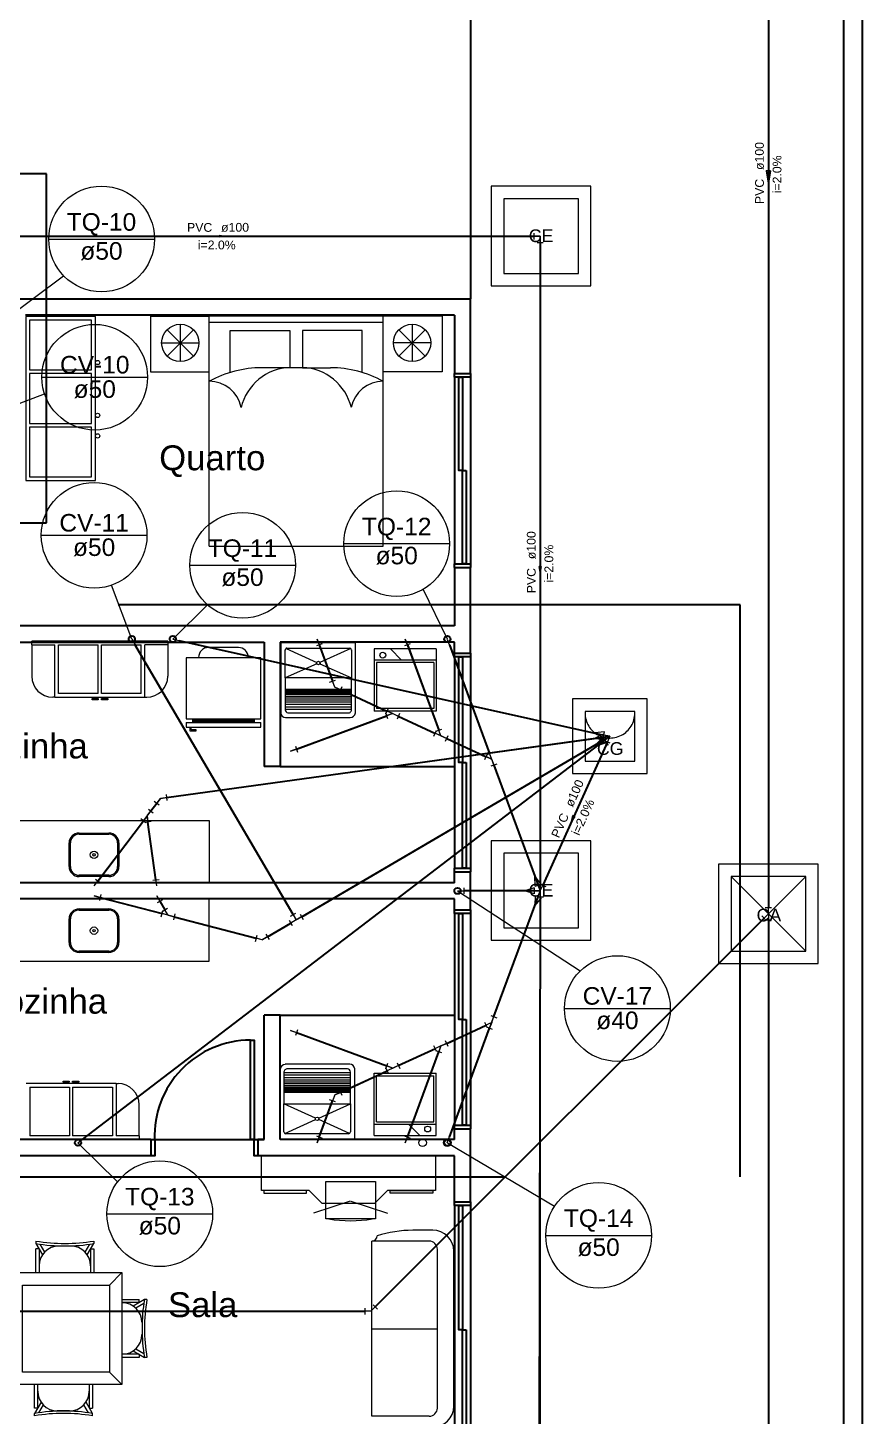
# Model space of a CAD drawing. Header units: inches. Extents: x -27 to 114, y -35 to 60.
# Drawn here: x 28.05 to 34.76, y -11.64 to -0.48 of the extents above; entities that cross this region are included whole.
import ezdxf

# ---------------------------------------------------------------- set-up
doc = ezdxf.new("R2010")
doc.units = ezdxf.units.IN
doc.header["$LTSCALE"] = 10
doc.header["$MEASUREMENT"] = 0
doc.linetypes.add('Dashed', pattern=[0.75, 0.5, -0.25])
for name, color, linetype, lineweight in [('AP-Conexões', 8, 'Continuous', 20), ('AP-Sentido tubo', 8, 'Continuous', 20), ('AP-Textos tubo', 7, 'Continuous', 20), ('AP-Tubos', 6, 'Continuous', 30), ('CV-Colunas', 6, 'Continuous', 30), ('CV-Conexões detalhe', 8, 'Continuous', 20), ('CV-Indicação coluna', 5, 'Continuous', 20), ('CV-Textos coluna', 7, 'Continuous', 20), ('CV-Tubos detalhe', 6, 'Continuous', 30), ('DI-Detalhes', 6, 'Dashed', 30), ('Simbolos', 160, 'Continuous', 20), ('Simbolos_int', 5, 'Continuous', 5), ('TQ-Colunas', 6, 'Continuous', 30), ('TQ-Conexões', 8, 'Continuous', 20), ('TQ-Conexões detalhe', 8, 'Continuous', 20), ('TQ-Indicação coluna', 5, 'Continuous', 20), ('TQ-Sentido tubo', 8, 'Continuous', 20), ('TQ-Textos coluna', 7, 'Continuous', 20), ('TQ-Textos tubo', 7, 'Continuous', 20), ('TQ-Tubos', 6, 'Continuous', 30), ('TQ-Tubos detalhe', 6, 'Continuous', 30), ('xeixo', 3, 'Continuous', 20), ('xjanela-porta', 253, 'Continuous', 30), ('xmoveis', 253, 'Continuous', 20), ('xmuro', 4, 'Continuous', 30), ('xparede', 7, 'Continuous', 30), ('xpiso', 4, 'Continuous', 30), ('xtexto', 7, 'Continuous', 20)]:
    doc.layers.add(name, color=color, linetype=linetype, lineweight=lineweight)
doc.styles.add('Arial', font='arial.ttf')
doc.dimstyles.get("Standard").update_dxf_attribs({"dimtxt": 0.18, "dimasz": 0.18, "dimexe": 0.18, "dimexo": 0.0625, "dimgap": 0.09, "dimtad": 0, "dimtih": 1, "dimtoh": 1, "dimdec": 4, "dimzin": 0, "dimdsep": 46, "dimtxsty": 'Standard', "dimcen": 0.09, "dimadec": 0, "dimazin": 0, "dimtfac": 1, "dimtdec": 4, "dimtofl": 0, "dimtmove": 0, "dimatfit": 3, "dimfxl": 0, "dimtolj": 1, "dimtzin": 0, "dimarcsym": 0})

# ---------------------------------------------------------------- blocks, each defined once
blk = doc.blocks.new('_Closed')
at = {"color": 0, "linetype": 'ByBlock', "lineweight": -2}
for p, q in [((-1, 0.166667), (0, 0)), ((-1, 0.166667), (-1, -0.166667)), ((0, 0), (-1, -0.166667)), ((0, 0), (-1, 0))]:
    blk.add_line(p, q, dxfattribs=at)

msp = doc.modelspace()

# ---------------------------------------------------------------- linework, layer by layer
at = {"layer": 'AP-Conexões', "linetype": 'Continuous'}
for p, q in [((33.978, -7.553), (34.028, -7.553)), ((34.003, -7.603), (34.003, -7.553)), ((33.95, -7.621), (33.985, -7.656)), ((34.003, -7.603), (33.968, -7.639)), ((33.978, -7.653), (34.028, -7.653)), ((34.003, -7.603), (34.003, -7.653)), ((30.757, -10.774), (30.757, -10.824)), ((30.807, -10.799), (30.757, -10.799)), ((30.807, -10.799), (30.842, -10.764)), ((30.825, -10.746), (30.86, -10.782))]:
    msp.add_line(p, q, dxfattribs=at)
at = {"layer": 'AP-Tubos'}
for p, q in [((34.003, 4.237), (34.003, -7.553)), ((33.968, -7.639), (30.842, -10.764)), ((34.003, -7.653), (34.003, -18.316)), ((27.043, -10.799), (30.757, -10.799))]:
    msp.add_line(p, q, dxfattribs=at)
at = {"layer": 'CV-Colunas', "linetype": 'Continuous'}
msp.add_circle((28.884, -5.394), 0.025, dxfattribs=at)
at = {"layer": 'CV-Conexões detalhe', "linetype": 'Continuous'}
for p, q in [((31.503, -7.419), (31.553, -7.419)), ((31.553, -7.394), (31.553, -7.444)), ((30.176, -7.699), (30.151, -7.656)), ((30.16, -7.622), (30.203, -7.597)), ((30.206, -7.653), (30.163, -7.678)), ((30.206, -7.653), (30.181, -7.61)), ((30.206, -7.653), (30.25, -7.627)), ((30.237, -7.606), (30.262, -7.649))]:
    msp.add_line(p, q, dxfattribs=at)
at = {"layer": 'CV-Indicação coluna'}
for p, q in [((28.161, -3.289), (29.011, -3.289)), ((27.923, -3.522), (28.182, -3.422)), ((28.156, -4.56), (29.006, -4.56)), ((28.884, -5.394), (28.72, -4.962)), ((32.364, -8.365), (33.214, -8.365))]:
    msp.add_line(p, q, dxfattribs=at)
for centre in [(28.586, -3.289), (28.581, -4.56), (32.789, -8.365)]:
    msp.add_circle(centre, 0.425, dxfattribs=at)
at = {"layer": 'CV-Tubos detalhe'}
for p, q in [((30.181, -7.61), (28.909, -5.438)), ((32.119, -7.419), (31.553, -7.419))]:
    msp.add_line(p, q, dxfattribs=at)
at = {"layer": 'DI-Detalhes'}
for points in [[(25.748, -4.459), (28.198, -4.459), (28.198, -1.654), (25.748, -1.654), (25.748, -4.459)], [(33.775, -9.719), (33.775, -5.119), (26.873, -5.119), (26.873, -9.719), (33.775, -9.719)]]:
    msp.add_lwpolyline(points, close=True, dxfattribs=at)
at = {"layer": 'Simbolos', "linetype": 'Continuous'}
for points in [[(31.775, -2.554), (32.575, -2.554), (32.575, -1.754), (31.775, -1.754), (31.775, -2.554)], [(32.429, -6.476), (33.029, -6.476), (33.029, -5.876), (32.429, -5.876), (32.429, -6.476)], [(31.775, -7.816), (32.575, -7.816), (32.575, -7.016), (31.775, -7.016), (31.775, -7.816)], [(33.603, -8.003), (34.403, -8.003), (34.403, -7.203), (33.603, -7.203), (33.603, -8.003)]]:
    msp.add_lwpolyline(points, close=True, dxfattribs=at)
at = {"layer": 'Simbolos_int', "linetype": 'Dashed'}
for p, q in [((33.703, -7.303), (34.303, -7.903)), ((34.303, -7.303), (33.703, -7.903))]:
    msp.add_line(p, q, dxfattribs=at)
for points in [[(31.875, -2.454), (32.475, -2.454), (32.475, -1.854), (31.875, -1.854), (31.875, -2.454)], [(32.529, -6.376), (32.929, -6.376), (32.929, -5.976), (32.529, -5.976), (32.529, -6.376)], [(31.875, -7.716), (32.475, -7.716), (32.475, -7.116), (31.875, -7.116), (31.875, -7.716)], [(33.703, -7.903), (34.303, -7.903), (34.303, -7.303), (33.703, -7.303), (33.703, -7.903)]]:
    msp.add_lwpolyline(points, close=True, dxfattribs=at)
msp.add_arc((32.729, -5.99), 0.2, 176.017, 3.9827, dxfattribs=at)
at = {"layer": 'TQ-Colunas', "linetype": 'Continuous'}
for centre in [(29.214, -5.394), (31.422, -5.394), (31.503, -7.419), (28.451, -9.444), (31.422, -9.444)]:
    msp.add_circle(centre, 0.025, dxfattribs=at)
at = {"layer": 'TQ-Conexões', "linetype": 'Continuous'}
for p, q in [((32.118, -2.131), (32.118, -2.181)), ((32.168, -2.156), (32.118, -2.156)), ((32.143, -2.206), (32.193, -2.206)), ((32.168, -2.156), (32.168, -2.206)), ((32.676, -6.159), (32.605, -6.194)), ((32.683, -6.208), (32.605, -6.194)), ((32.685, -6.141), (32.607, -6.149)), ((32.674, -6.19), (32.607, -6.149)), ((32.673, -6.18), (32.621, -6.24)), ((32.698, -6.223), (32.621, -6.24)), ((32.674, -6.187), (32.629, -6.252)), ((32.704, -6.227), (32.629, -6.252)), ((32.698, -6.223), (32.673, -6.18)), ((32.674, -6.19), (32.685, -6.141)), ((32.704, -6.227), (32.674, -6.187)), ((32.683, -6.208), (32.676, -6.159)), ((32.729, -6.176), (32.679, -6.183)), ((32.729, -6.176), (32.68, -6.166)), ((32.729, -6.176), (32.685, -6.202)), ((32.731, -6.232), (32.685, -6.212)), ((32.729, -6.176), (32.689, -6.207)), ((32.729, -6.176), (32.708, -6.222)), ((32.128, -7.381), (32.125, -7.302)), ((32.175, -7.364), (32.125, -7.302)), ((32.128, -7.381), (32.175, -7.364)), ((32.166, -7.364), (32.212, -7.384)), ((32.119, -7.394), (32.044, -7.419)), ((32.119, -7.444), (32.044, -7.419)), ((32.119, -7.394), (32.119, -7.444)), ((32.169, -7.419), (32.119, -7.419)), ((32.128, -7.458), (32.125, -7.537)), ((32.175, -7.475), (32.125, -7.537)), ((32.175, -7.475), (32.128, -7.458)), ((32.144, -7.369), (32.194, -7.369)), ((32.194, -7.469), (32.144, -7.469)), ((32.169, -7.419), (32.151, -7.373)), ((32.169, -7.419), (32.151, -7.466)), ((32.169, -7.419), (32.169, -7.369)), ((32.169, -7.419), (32.189, -7.374)), ((32.169, -7.419), (32.169, -7.469))]:
    msp.add_line(p, q, dxfattribs=at)
at = {"layer": 'TQ-Conexões detalhe', "linetype": 'Continuous'}
for p, q in [((30.415, -5.433), (30.368, -5.45)), ((30.374, -5.394), (30.391, -5.441)), ((31.123, -5.433), (31.076, -5.45)), ((31.083, -5.394), (31.1, -5.441)), ((30.475, -5.742), (30.522, -5.724)), ((30.516, -5.78), (30.499, -5.733)), ((30.516, -5.78), (30.562, -5.801)), ((30.572, -5.778), (30.551, -5.824)), ((30.926, -5.996), (30.947, -5.951)), ((30.943, -6.035), (30.926, -5.988)), ((30.982, -5.994), (30.935, -6.012)), ((30.982, -5.994), (30.936, -5.974)), ((30.982, -5.994), (31.027, -6.015)), ((31.037, -5.993), (31.017, -6.038)), ((31.314, -6.175), (31.335, -6.13)), ((31.329, -6.135), (31.376, -6.118)), ((31.37, -6.173), (31.353, -6.127)), ((31.37, -6.173), (31.325, -6.153)), ((31.37, -6.173), (31.416, -6.194)), ((31.426, -6.172), (31.405, -6.217)), ((30.161, -6.297), (30.208, -6.28)), ((30.199, -6.256), (30.217, -6.303)), ((31.723, -6.363), (31.743, -6.318)), ((31.778, -6.362), (31.733, -6.341)), ((31.738, -6.323), (31.785, -6.306)), ((31.778, -6.362), (31.761, -6.315)), ((31.778, -6.362), (31.796, -6.408)), ((31.819, -6.4), (31.772, -6.417)), ((29.114, -6.675), (29.084, -6.715)), ((29.114, -6.675), (29.164, -6.668)), ((29.16, -6.643), (29.167, -6.693)), ((29.007, -6.816), (29.037, -6.776)), ((29.017, -6.761), (29.057, -6.791)), ((29.104, -6.73), (29.064, -6.7)), ((28.997, -6.871), (28.957, -6.841)), ((29.007, -6.816), (28.977, -6.856)), ((29.039, -6.862), (28.989, -6.869)), ((29.007, -6.816), (29.014, -6.866)), ((28.581, -7.379), (28.611, -7.34)), ((28.591, -7.324), (28.631, -7.355)), ((29.053, -7.333), (29.103, -7.327)), ((29.085, -7.379), (29.078, -7.33)), ((28.581, -7.459), (28.629, -7.472)), ((28.635, -7.448), (28.623, -7.496)), ((29.085, -7.459), (29.11, -7.503)), ((29.131, -7.49), (29.088, -7.515)), ((29.121, -7.627), (29.134, -7.578)), ((29.129, -7.585), (29.172, -7.559)), ((29.176, -7.615), (29.15, -7.572)), ((29.176, -7.615), (29.127, -7.602)), ((29.176, -7.615), (29.224, -7.628)), ((29.23, -7.604), (29.218, -7.652)), ((29.878, -7.825), (29.891, -7.776)), ((29.933, -7.813), (29.884, -7.8)), ((29.933, -7.813), (29.976, -7.788)), ((29.963, -7.766), (29.988, -7.809)), ((31.743, -8.521), (31.723, -8.476)), ((31.778, -8.477), (31.733, -8.498)), ((31.778, -8.477), (31.761, -8.524)), ((31.772, -8.422), (31.819, -8.439)), ((31.778, -8.477), (31.796, -8.43)), ((30.161, -8.542), (30.208, -8.559)), ((30.217, -8.536), (30.199, -8.583)), ((31.785, -8.533), (31.738, -8.516)), ((31.335, -8.709), (31.314, -8.664)), ((31.37, -8.666), (31.325, -8.687)), ((31.376, -8.721), (31.33, -8.704)), ((31.37, -8.666), (31.353, -8.712)), ((31.37, -8.666), (31.416, -8.645)), ((31.405, -8.622), (31.426, -8.667)), ((30.926, -8.851), (30.944, -8.804)), ((31.017, -8.801), (31.038, -8.846)), ((30.947, -8.888), (30.926, -8.843)), ((30.982, -8.845), (30.935, -8.827)), ((30.982, -8.845), (30.937, -8.866)), ((30.982, -8.845), (31.027, -8.824)), ((30.516, -9.059), (30.562, -9.039)), ((30.551, -9.016), (30.572, -9.061)), ((30.522, -9.115), (30.475, -9.098)), ((30.516, -9.059), (30.499, -9.106)), ((30.368, -9.389), (30.415, -9.406)), ((30.374, -9.444), (30.391, -9.398)), ((31.076, -9.389), (31.123, -9.406)), ((31.083, -9.444), (31.1, -9.398))]:
    msp.add_line(p, q, dxfattribs=at)
at = {"layer": 'TQ-Indicação coluna'}
for p, q in [((28.216, -2.178), (29.066, -2.178)), ((27.848, -2.839), (28.335, -2.474)), ((30.589, -4.627), (31.439, -4.627)), ((29.35, -4.801), (30.2, -4.801)), ((31.422, -5.394), (31.227, -4.994)), ((29.214, -5.394), (29.493, -5.119)), ((31.503, -7.419), (32.49, -8.063)), ((28.451, -9.444), (28.77, -9.759)), ((31.422, -9.444), (32.283, -9.955)), ((28.684, -10.015), (29.534, -10.015)), ((32.213, -10.189), (33.063, -10.189))]:
    msp.add_line(p, q, dxfattribs=at)
for centre in [(28.641, -2.178), (31.014, -4.627), (29.775, -4.801), (29.109, -10.015), (32.638, -10.189)]:
    msp.add_circle(centre, 0.425, dxfattribs=at)
at = {"layer": 'TQ-Sentido tubo'}
for points in [[(29.589, -2.156), (29.496, -2.156)], [(32.168, -4.81), (32.168, -4.717)], [(32.439, -6.818), (32.477, -6.734)]]:
    msp.add_lwpolyline(points, dxfattribs=at)
at = {"layer": 'TQ-Tubos'}
for p, q in [((27.015, -2.156), (32.118, -2.156)), ((32.168, -2.206), (32.168, -7.369)), ((32.708, -6.222), (32.189, -7.374)), ((32.168, -7.469), (32.153, -16.347))]:
    msp.add_line(p, q, dxfattribs=at)
at = {"layer": 'TQ-Tubos detalhe'}
for p, q in [((29.263, -5.405), (32.68, -6.166)), ((30.391, -5.441), (30.499, -5.733)), ((31.1, -5.441), (31.353, -6.127)), ((31.439, -5.441), (31.761, -6.315)), ((30.562, -5.801), (30.936, -5.974)), ((30.208, -6.28), (30.935, -6.012)), ((31.027, -6.015), (31.325, -6.153)), ((28.49, -9.414), (32.689, -6.207)), ((29.164, -6.668), (32.679, -6.183)), ((30.25, -7.627), (32.685, -6.202)), ((31.416, -6.194), (31.733, -6.341)), ((31.796, -6.408), (32.151, -7.373)), ((29.037, -6.776), (29.084, -6.715)), ((28.611, -7.34), (28.977, -6.856)), ((29.078, -7.33), (29.014, -6.866)), ((28.629, -7.472), (29.127, -7.602)), ((31.796, -8.43), (32.151, -7.466)), ((29.11, -7.503), (29.15, -7.572)), ((29.224, -7.628), (29.884, -7.8)), ((29.976, -7.788), (30.163, -7.678)), ((30.208, -8.559), (30.935, -8.827)), ((31.416, -8.645), (31.733, -8.498)), ((31.439, -9.398), (31.761, -8.524)), ((31.027, -8.824), (31.325, -8.687)), ((31.1, -9.398), (31.353, -8.712)), ((30.562, -9.039), (30.937, -8.866)), ((30.391, -9.398), (30.499, -9.106))]:
    msp.add_line(p, q, dxfattribs=at)
at = {"layer": 'xeixo'}
for p, q in [((26.965, -2.156), (32.168, -2.156)), ((32.168, -7.419), (32.168, -2.156)), ((28.884, -5.394), (30.206, -7.653)), ((29.214, -5.394), (32.729, -6.176)), ((30.516, -5.78), (30.374, -5.394)), ((31.37, -6.173), (31.082, -5.394)), ((31.421, -5.394), (32.168, -7.419)), ((31.778, -6.361), (30.516, -5.78)), ((30.981, -5.994), (30.161, -6.297)), ((28.451, -9.444), (32.729, -6.176)), ((32.729, -6.176), (29.114, -6.675)), ((32.729, -6.176), (29.932, -7.813)), ((28.58, -7.379), (29.114, -6.675)), ((29.084, -7.379), (29.007, -6.816)), ((32.168, -7.119), (32.168, -7.719)), ((29.932, -7.813), (28.58, -7.459)), ((29.175, -7.615), (29.084, -7.459)), ((31.421, -9.444), (32.168, -7.419)), ((31.503, -7.419), (32.168, -7.419)), ((32.168, -7.419), (32.168, -16.397)), ((31.778, -8.477), (30.516, -9.059)), ((30.981, -8.844), (30.161, -8.542)), ((31.37, -8.666), (31.082, -9.444)), ((30.516, -9.059), (30.374, -9.444))]:
    msp.add_line(p, q, dxfattribs=at)
at = {"layer": 'xeixo', "color": 6}
msp.add_circle((31.222, -9.444), 0.0305, dxfattribs=at)
at = {"layer": 'xeixo'}
msp.add_circle((31.421, -9.444), 0.0305, dxfattribs=at)
at = {"layer": 'xjanela-porta'}
for p, q in [((31.478, -3.289), (31.478, -4.789)), ((31.608, -3.289), (31.608, -4.789)), ((31.478, -5.537), (31.478, -7.237)), ((31.608, -5.537), (31.608, -7.237)), ((31.478, -7.602), (31.478, -9.302)), ((31.608, -7.602), (31.608, -9.302)), ((29.038, -9.419), (29.068, -9.419)), ((31.478, -9.949), (31.478, -11.949)), ((31.608, -9.949), (31.608, -11.949))]:
    msp.add_line(p, q, dxfattribs=at)
for points in [[(31.608, -3.259), (31.608, -3.289), (31.478, -3.289), (31.478, -3.259)], [(31.478, -4.819), (31.478, -4.789), (31.608, -4.789), (31.608, -4.819)], [(31.608, -5.507), (31.608, -5.537), (31.478, -5.537), (31.478, -5.507)], [(31.478, -7.267), (31.478, -7.237), (31.608, -7.237), (31.608, -7.267)], [(31.608, -7.572), (31.608, -7.602), (31.478, -7.602), (31.478, -7.572)], [(31.478, -9.332), (31.478, -9.302), (31.608, -9.302), (31.608, -9.332)], [(29.038, -9.419), (29.068, -9.419), (29.068, -9.549), (29.038, -9.549)], [(29.898, -9.549), (29.868, -9.549), (29.868, -9.419), (29.898, -9.419)], [(31.608, -9.919), (31.608, -9.949), (31.478, -9.949), (31.478, -9.919)]]:
    msp.add_lwpolyline(points, dxfattribs=at)
for points in [[(31.543, -3.289), (31.543, -4.039), (31.513, -4.039), (31.513, -3.289), (31.543, -3.289), (31.543, -3.289)], [(31.573, -4.039), (31.573, -4.789), (31.543, -4.789), (31.543, -4.039), (31.573, -4.039), (31.573, -4.039)], [(31.543, -5.537), (31.543, -6.387), (31.513, -6.387), (31.513, -5.537), (31.543, -5.537), (31.543, -5.537)], [(31.573, -6.387), (31.573, -7.237), (31.543, -7.237), (31.543, -6.387), (31.573, -6.387), (31.573, -6.387)], [(31.543, -7.602), (31.543, -8.452), (31.513, -8.452), (31.513, -7.602), (31.543, -7.602), (31.543, -7.602)], [(31.573, -8.452), (31.573, -9.302), (31.543, -9.302), (31.543, -8.452), (31.573, -8.452), (31.573, -8.452)], [(29.868, -9.419), (29.838, -9.419), (29.838, -8.619), (29.868, -8.619), (29.868, -9.419), (29.868, -9.419)], [(31.543, -9.949), (31.543, -10.949), (31.513, -10.949), (31.513, -9.949), (31.543, -9.949), (31.543, -9.949)], [(31.573, -10.949), (31.573, -11.949), (31.543, -11.949), (31.543, -10.949), (31.573, -10.949), (31.573, -10.949)]]:
    msp.add_lwpolyline(points, close=True, dxfattribs=at)
msp.add_arc((29.838, -9.39), 0.771, 90, 182.192, dxfattribs=at)
at = {"layer": 'xmoveis'}
for p, q in [((29.033, -2.797), (29.033, -3.247)), ((29.033, -2.797), (29.506, -2.797)), ((29.274, -2.863), (29.274, -3.163)), ((31.379, -2.797), (29.506, -2.797)), ((29.506, -4.647), (29.506, -2.797)), ((29.506, -2.847), (30.906, -2.847)), ((30.906, -4.647), (30.906, -2.797)), ((31.138, -2.863), (31.138, -3.163)), ((31.379, -2.797), (31.224, -2.797)), ((31.379, -2.797), (31.379, -3.247)), ((29.124, -3.013), (29.424, -3.013)), ((29.168, -2.907), (29.38, -3.119)), ((29.38, -2.907), (29.168, -3.119)), ((29.675, -2.913), (30.156, -2.913)), ((29.675, -3.251), (29.675, -2.913)), ((30.156, -2.913), (30.156, -3.213)), ((30.737, -2.913), (30.256, -2.913)), ((30.256, -2.913), (30.256, -3.213)), ((30.737, -3.251), (30.737, -2.913)), ((31.288, -3.013), (30.988, -3.013)), ((31.032, -2.907), (31.244, -3.119)), ((31.244, -2.907), (31.032, -3.119)), ((30.256, -3.213), (29.93, -3.213)), ((30.256, -3.213), (30.482, -3.213)), ((29.033, -3.247), (29.506, -3.247)), ((31.379, -3.247), (30.906, -3.247)), ((29.506, -4.647), (30.906, -4.647)), ((29.174, -5.412), (28.079, -5.412)), ((28.079, -5.442), (28.079, -5.412)), ((28.079, -5.442), (28.264, -5.442)), ((28.079, -5.442), (28.079, -5.692)), ((28.264, -5.862), (28.264, -5.442)), ((28.294, -5.832), (28.294, -5.442)), ((28.294, -5.442), (28.614, -5.442)), ((28.614, -5.832), (28.614, -5.442)), ((28.639, -5.832), (28.639, -5.442)), ((28.639, -5.442), (28.959, -5.442)), ((28.959, -5.832), (28.959, -5.442)), ((29.174, -5.442), (28.989, -5.442)), ((28.989, -5.862), (28.989, -5.442)), ((29.174, -5.412), (29.174, -5.442)), ((29.174, -5.442), (29.174, -5.692)), ((29.741, -5.462), (29.501, -5.462)), ((30.682, -5.426), (30.082, -5.426)), ((30.082, -5.426), (30.082, -5.989)), ((30.682, -5.988), (30.682, -5.426)), ((29.921, -5.545), (29.321, -5.545)), ((29.321, -5.545), (29.321, -6.035)), ((29.821, -5.545), (29.821, -5.542)), ((29.921, -6.035), (29.921, -5.545)), ((30.124, -5.47), (30.371, -5.582)), ((30.644, -5.47), (30.397, -5.582)), ((31.332, -5.473), (30.832, -5.473)), ((30.832, -5.473), (30.832, -5.973)), ((30.964, -5.473), (31.054, -5.563)), ((31.332, -5.473), (31.332, -5.973)), ((30.371, -5.593), (30.117, -5.707)), ((30.397, -5.593), (30.651, -5.707)), ((30.852, -5.583), (30.852, -5.953)), ((31.312, -5.583), (31.312, -5.953)), ((30.117, -5.798), (30.651, -5.798)), ((28.264, -5.862), (28.249, -5.862)), ((28.264, -5.862), (28.989, -5.862)), ((28.614, -5.832), (28.294, -5.832)), ((28.959, -5.832), (28.639, -5.832)), ((28.989, -5.862), (29.004, -5.862)), ((30.117, -5.808), (30.651, -5.808)), ((30.117, -5.818), (30.651, -5.818)), ((30.117, -5.828), (30.651, -5.828)), ((30.117, -5.838), (30.651, -5.838)), ((30.117, -5.853), (30.651, -5.853)), ((30.117, -5.868), (30.651, -5.868)), ((30.117, -5.883), (30.651, -5.883)), ((30.117, -5.898), (30.651, -5.898)), ((30.117, -5.918), (30.651, -5.918)), ((30.117, -5.938), (30.651, -5.938)), ((30.117, -5.958), (30.651, -5.958)), ((30.121, -6.026), (30.641, -6.026)), ((31.332, -5.973), (30.832, -5.973)), ((31.312, -5.953), (30.852, -5.953)), ((29.321, -6.035), (29.921, -6.035)), ((29.321, -6.065), (29.321, -6.103)), ((29.321, -6.065), (29.921, -6.065)), ((29.321, -6.103), (29.921, -6.103)), ((29.351, -6.103), (29.351, -6.133)), ((29.351, -6.133), (29.401, -6.133)), ((29.361, -6.123), (29.361, -6.103)), ((29.401, -6.123), (29.361, -6.123)), ((29.371, -6.035), (29.371, -6.065)), ((29.371, -6.043), (29.871, -6.043)), ((29.371, -6.05), (29.871, -6.05)), ((29.371, -6.057), (29.871, -6.057)), ((29.401, -6.133), (29.401, -6.123)), ((29.871, -6.065), (29.871, -6.035)), ((29.921, -6.103), (29.921, -6.065)), ((27.773, -6.854), (29.506, -6.854)), ((29.506, -6.854), (29.506, -7.354)), ((28.46, -6.954), (28.7, -6.954)), ((28.46, -6.964), (28.7, -6.964)), ((28.38, -7.224), (28.38, -7.034)), ((28.39, -7.224), (28.39, -7.034)), ((28.77, -7.034), (28.77, -7.224)), ((28.78, -7.034), (28.78, -7.224)), ((28.7, -7.294), (28.46, -7.294)), ((28.7, -7.304), (28.46, -7.304)), ((28.46, -7.564), (28.7, -7.564)), ((28.46, -7.574), (28.7, -7.574)), ((29.506, -7.984), (29.506, -7.484)), ((28.38, -7.834), (28.38, -7.644)), ((28.39, -7.834), (28.39, -7.644)), ((28.77, -7.644), (28.77, -7.834)), ((28.78, -7.644), (28.78, -7.834)), ((28.7, -7.904), (28.46, -7.904)), ((28.7, -7.914), (28.46, -7.914)), ((27.773, -7.984), (29.506, -7.984)), ((30.637, -8.813), (30.118, -8.813)), ((30.077, -8.851), (30.077, -9.413)), ((30.642, -8.881), (30.107, -8.881)), ((30.642, -8.901), (30.107, -8.901)), ((30.642, -8.921), (30.107, -8.921)), ((30.677, -9.413), (30.677, -8.85)), ((30.832, -9.385), (30.832, -8.885)), ((30.832, -8.885), (31.332, -8.885)), ((30.852, -9.275), (30.852, -8.905)), ((30.852, -8.905), (31.312, -8.905)), ((31.312, -9.275), (31.312, -8.905)), ((31.332, -9.385), (31.332, -8.885)), ((28.758, -8.968), (28.034, -8.968)), ((28.064, -8.998), (28.064, -9.388)), ((28.064, -8.998), (28.384, -8.998)), ((28.384, -8.998), (28.384, -9.388)), ((28.408, -8.998), (28.408, -9.388)), ((28.408, -8.998), (28.728, -8.998)), ((28.728, -8.998), (28.728, -9.388)), ((28.758, -8.968), (28.758, -9.388)), ((28.758, -8.968), (28.773, -8.968)), ((30.642, -8.941), (30.107, -8.941)), ((30.642, -8.956), (30.107, -8.956)), ((30.642, -8.971), (30.107, -8.971)), ((30.642, -8.986), (30.107, -8.986)), ((30.642, -9.001), (30.107, -9.001)), ((30.642, -9.011), (30.107, -9.011)), ((30.642, -9.021), (30.107, -9.021)), ((30.642, -9.031), (30.107, -9.031)), ((30.642, -9.041), (30.107, -9.041)), ((28.943, -9.388), (28.943, -9.138)), ((30.362, -9.246), (30.107, -9.132)), ((30.387, -9.246), (30.642, -9.132)), ((30.114, -9.369), (30.362, -9.258)), ((30.634, -9.369), (30.387, -9.258)), ((31.2, -9.385), (31.11, -9.295)), ((27.849, -9.418), (28.943, -9.418)), ((28.384, -9.388), (28.064, -9.388)), ((28.728, -9.388), (28.408, -9.388)), ((28.943, -9.388), (28.758, -9.388)), ((28.943, -9.388), (28.943, -9.418)), ((30.077, -9.413), (30.677, -9.413)), ((30.832, -9.385), (31.332, -9.385)), ((29.926, -9.828), (29.926, -9.548)), ((31.326, -9.548), (31.326, -9.828)), ((30.311, -9.828), (29.926, -9.828)), ((30.29, -9.828), (29.947, -9.828)), ((29.947, -9.828), (29.947, -9.849)), ((29.947, -9.849), (30.29, -9.849)), ((30.29, -9.849), (30.29, -9.828)), ((30.416, -9.933), (30.311, -9.828)), ((30.64, -9.915), (30.345, -10.01)), ((30.836, -9.933), (30.416, -9.933)), ((30.646, -9.915), (30.941, -10.01)), ((30.941, -9.828), (30.836, -9.933)), ((31.326, -9.828), (30.941, -9.828)), ((30.962, -9.828), (31.305, -9.828)), ((30.962, -9.849), (30.962, -9.828)), ((31.305, -9.849), (30.962, -9.849)), ((31.305, -9.828), (31.305, -9.849)), ((31.304, -10.148), (31.143, -10.148)), ((28.113, -10.235), (28.113, -10.254)), ((28.113, -10.254), (28.165, -10.344)), ((28.145, -10.26), (28.181, -10.323)), ((28.51, -10.323), (28.547, -10.26)), ((28.526, -10.344), (28.578, -10.254)), ((28.578, -10.235), (28.578, -10.254)), ((31.275, -10.236), (30.813, -10.236)), ((30.813, -11.643), (30.813, -10.236)), ((28.113, -10.488), (28.113, -10.297)), ((28.138, -10.297), (28.113, -10.297)), ((28.138, -10.297), (28.138, -10.488)), ((28.296, -10.274), (28.395, -10.274)), ((28.553, -10.297), (28.553, -10.488)), ((28.553, -10.297), (28.578, -10.297)), ((28.578, -10.297), (28.578, -10.488)), ((31.341, -11.577), (31.341, -10.301)), ((31.473, -11.562), (31.473, -10.316)), ((28.705, -10.588), (28.805, -10.488)), ((28.805, -10.705), (28.943, -10.705)), ((28.986, -10.705), (28.896, -10.757)), ((28.943, -10.729), (28.943, -10.705)), ((29.005, -10.705), (28.986, -10.705)), ((28.943, -10.729), (28.805, -10.729)), ((28.98, -10.736), (28.917, -10.773)), ((28.966, -10.888), (28.966, -10.987)), ((30.813, -10.939), (31.341, -10.939)), ((28.943, -11.145), (28.805, -11.145)), ((28.896, -11.118), (28.986, -11.17)), ((28.917, -11.101), (28.98, -11.138)), ((28.943, -11.145), (28.943, -11.17)), ((28.943, -11.17), (28.805, -11.17)), ((29.005, -11.17), (28.986, -11.17)), ((28.705, -11.288), (28.805, -11.388)), ((28.102, -11.577), (28.102, -11.388)), ((28.127, -11.577), (28.127, -11.388)), ((28.543, -11.577), (28.543, -11.388)), ((28.567, -11.388), (28.567, -11.577)), ((28.154, -11.53), (28.102, -11.62)), ((28.127, -11.577), (28.102, -11.577)), ((28.171, -11.551), (28.134, -11.615)), ((28.384, -11.6), (28.285, -11.6)), ((28.536, -11.615), (28.499, -11.551)), ((28.567, -11.62), (28.516, -11.53)), ((28.543, -11.577), (28.567, -11.577)), ((28.102, -11.64), (28.102, -11.62)), ((28.567, -11.64), (28.567, -11.62)), ((31.275, -11.643), (30.813, -11.643))]:
    msp.add_line(p, q, dxfattribs=at)
for points in [[(28.031, -4.12), (28.591, -4.12), (28.591, -2.8), (28.031, -2.8), (28.031, -4.12), (28.031, -4.12)], [(28.061, -3.23), (28.561, -3.23), (28.561, -2.83), (28.061, -2.83), (28.061, -3.23), (28.061, -3.23)], [(28.061, -3.66), (28.561, -3.66), (28.561, -3.26), (28.061, -3.26), (28.061, -3.66), (28.061, -3.66)], [(28.061, -4.09), (28.561, -4.09), (28.561, -3.69), (28.061, -3.69), (28.061, -4.09), (28.061, -4.09)], [(28.614, -5.872), (28.614, -5.882), (28.564, -5.882), (28.564, -5.872), (28.614, -5.872), (28.614, -5.872)], [(28.691, -5.872), (28.691, -5.882), (28.641, -5.882), (28.641, -5.872), (28.691, -5.872), (28.691, -5.872)], [(28.331, -8.958), (28.331, -8.948), (28.381, -8.948), (28.381, -8.958), (28.331, -8.958), (28.331, -8.958)], [(28.408, -8.958), (28.408, -8.948), (28.458, -8.948), (28.458, -8.958), (28.408, -8.958), (28.408, -8.958)], [(30.443, -9.756), (30.843, -9.756), (30.843, -10.056), (30.443, -10.056), (30.443, -9.756), (30.443, -9.756)], [(27.905, -10.488), (28.805, -10.488), (28.805, -11.388), (27.905, -11.388), (27.905, -10.488), (27.905, -10.488)], [(28.005, -10.588), (28.705, -10.588), (28.705, -11.288), (28.005, -11.288), (28.005, -10.588), (28.005, -10.588)]]:
    msp.add_lwpolyline(points, close=True, dxfattribs=at)
for points in [[(30.132, -5.467), (30.637, -5.467)], [(30.651, -5.707), (30.117, -5.707), (30.117, -5.483)], [(30.651, -5.482), (30.651, -5.707)], [(31.332, -5.563), (30.832, -5.563)], [(31.312, -5.583), (30.852, -5.583)], [(30.651, -5.707), (30.117, -5.707), (30.117, -5.964)], [(30.651, -5.959), (30.651, -5.707)], [(30.14, -5.988), (30.622, -5.988)], [(30.107, -9.132), (30.642, -9.132), (30.642, -8.875)], [(30.107, -8.88), (30.107, -9.132)], [(30.619, -8.851), (30.136, -8.851)], [(30.107, -9.132), (30.642, -9.132), (30.642, -9.356)], [(30.107, -9.357), (30.107, -9.132)], [(30.627, -9.372), (30.121, -9.372)], [(30.832, -9.295), (31.332, -9.295)], [(30.852, -9.275), (31.312, -9.275)]]:
    msp.add_lwpolyline(points, dxfattribs=at)
for centre, radius in [((29.274, -3.013), 0.15), ((31.138, -3.013), 0.15), ((28.609, -3.171), 0.017), ((28.609, -3.596), 0.017), ((28.609, -3.761), 0.017), ((30.384, -5.587), 0.014), ((30.902, -5.524), 0.0235), ((28.58, -7.129), 0.03), ((28.58, -7.129), 0.01), ((28.58, -7.739), 0.03), ((28.58, -7.739), 0.01), ((30.374, -9.252), 0.014), ((31.263, -9.334), 0.0235)]:
    msp.add_circle(centre, radius, dxfattribs=at)
for centre, radius, start, end in [((29.93, -4.09), 0.877, 90, 118.888), ((30.171, -3.631), 0.42, 92.0643, 166.558), ((30.241, -3.631), 0.42, 13.4422, 87.9357), ((30.482, -4.09), 0.877, 61.1119, 90), ((29.506, -3.583), 0.262, 11.064, 90.0505), ((30.906, -3.583), 0.262, 89.9495, 168.936), ((29.501, -5.542), 0.08, 90, 180), ((29.741, -5.542), 0.08, 0, 90), ((30.135, -5.485), 0.0184, 99.4954, 172.982), ((30.634, -5.485), 0.0177, 6.1155, 77.8974), ((28.249, -5.692), 0.17, 180, 270), ((29.004, -5.692), 0.17, 270, 0), ((30.121, -5.986), 0.04, 184.472, 269.908), ((30.144, -5.961), 0.0273, 185.685, 261.89), ((30.623, -5.96), 0.0285, 268.933, 2.9271), ((30.634, -5.978), 0.0487, 278.397, 347.571), ((28.46, -7.034), 0.08, 90, 180), ((28.46, -7.034), 0.07, 90, 180), ((28.7, -7.034), 0.08, 0, 90), ((28.7, -7.034), 0.07, 0, 90), ((28.46, -7.224), 0.08, 180, 270), ((28.46, -7.224), 0.07, 180, 270), ((28.7, -7.224), 0.08, 270, 0), ((28.7, -7.224), 0.07, 270, 0), ((28.46, -7.644), 0.08, 90, 180), ((28.46, -7.644), 0.07, 90, 180), ((28.7, -7.644), 0.08, 0, 90), ((28.7, -7.644), 0.07, 0, 90), ((28.46, -7.834), 0.08, 180, 270), ((28.46, -7.834), 0.07, 180, 270), ((28.7, -7.834), 0.08, 270, 0), ((28.7, -7.834), 0.07, 270, 0), ((30.124, -8.862), 0.0487, 98.3965, 167.571), ((30.637, -8.853), 0.04, 4.4716, 89.908), ((30.136, -8.879), 0.0285, 88.9331, 182.927), ((30.615, -8.878), 0.0273, 5.6845, 81.89), ((28.773, -9.138), 0.17, 0, 90), ((30.125, -9.355), 0.0177, 186.116, 257.897), ((30.624, -9.354), 0.0184, 279.495, 352.982), ((30.643, -9.023), 1.048, 260.383, 279.617), ((31.146, -11.118), 0.97, 90.1722, 107.318), ((31.304, -10.316), 0.169, 0, 90), ((28.346, -8.878), 1.376, 260.271, 279.729), ((28.346, -8.898), 1.376, 260.271, 279.729), ((30.813, -10.192), 0.044, 270.003, 0), ((31.275, -10.301), 0.066, 0, 90), ((28.296, -10.433), 0.158, 90, 180), ((28.395, -10.433), 0.158, 0, 90), ((30.342, -10.937), 1.376, 170.271, 189.729), ((30.362, -10.937), 1.376, 170.271, 189.729), ((28.807, -10.888), 0.158, 0, 90), ((28.807, -10.987), 0.158, 270, 0), ((28.285, -11.442), 0.158, 180, 270), ((28.384, -11.442), 0.158, 270, 0), ((28.335, -12.977), 1.376, 80.271, 99.729), ((31.275, -11.577), 0.066, 270, 0), ((31.304, -11.562), 0.169, 270, 0), ((28.335, -12.996), 1.376, 80.271, 99.729)]:
    msp.add_arc(centre, radius, start, end, dxfattribs=at)
at = {"layer": 'xmuro'}
for p, q in [((34.758, 24.701), (34.758, -20.609)), ((34.608, 24.551), (34.608, -20.609))]:
    msp.add_line(p, q, dxfattribs=at)
at = {"layer": 'xparede'}
for p, q in [((25.918, -2.659), (31.608, -2.659)), ((31.608, -3.259), (31.608, -2.659)), ((31.478, -2.789), (28.028, -2.789)), ((31.478, -2.789), (31.478, -3.259)), ((31.478, -3.259), (31.608, -3.259)), ((31.478, -4.819), (31.478, -5.289)), ((31.478, -4.819), (31.608, -4.819)), ((31.608, -5.507), (31.608, -4.819)), ((31.478, -5.289), (27.173, -5.289)), ((27.173, -5.419), (29.948, -5.419)), ((29.948, -5.419), (29.948, -6.419)), ((31.478, -5.419), (30.078, -5.419)), ((30.078, -5.419), (30.078, -6.419)), ((31.478, -5.507), (31.478, -5.419)), ((31.478, -5.507), (31.608, -5.507)), ((30.078, -6.419), (29.948, -6.419)), ((31.478, -7.354), (27.173, -7.354)), ((31.478, -7.354), (31.478, -7.267)), ((31.478, -7.267), (31.608, -7.267)), ((31.608, -7.572), (31.608, -7.267)), ((31.478, -7.484), (27.173, -7.484)), ((31.478, -7.572), (31.478, -7.484)), ((31.478, -7.572), (31.608, -7.572)), ((29.948, -9.419), (29.948, -8.419)), ((30.078, -8.419), (29.948, -8.419)), ((30.078, -9.419), (30.078, -8.419)), ((31.478, -9.419), (31.478, -9.332)), ((31.478, -9.332), (31.608, -9.332)), ((31.608, -9.919), (31.608, -9.332)), ((29.038, -9.419), (27.173, -9.419)), ((29.038, -9.419), (29.038, -9.549)), ((29.948, -9.419), (29.898, -9.419)), ((29.898, -9.419), (29.898, -9.549)), ((31.478, -9.419), (30.078, -9.419)), ((29.038, -9.549), (27.173, -9.549)), ((31.478, -9.549), (29.898, -9.549)), ((31.478, -9.919), (31.478, -9.549)), ((31.478, -9.919), (31.608, -9.919))]:
    msp.add_line(p, q, dxfattribs=at)
at = {"layer": 'xpiso'}
for p, q in [((31.608, 10.751), (31.608, -2.659)), ((30.078, -6.419), (31.478, -6.419)), ((30.078, -8.419), (31.478, -8.419)), ((29.068, -9.419), (29.948, -9.419))]:
    msp.add_line(p, q, dxfattribs=at)

# ---------------------------------------------------------------- block references
at = {"layer": 'TQ-Sentido tubo', "xscale": 0.04868787321276447, "yscale": 0.04868787321276447, "zscale": 0.04868787321276447}
msp.add_blockref('_Closed', (29.637, -2.156), dxfattribs=at)
at = {"layer": 'TQ-Sentido tubo'}
for p, xscale, yscale, zscale, rotation in [((32.168, -4.859), 0.04868787321276447, 0.04868787321276447, 0.04868787321276447, 270), ((32.419, -6.862), 0.0486878732127646, 0.0486878732127646, 0.0486878732127646, 245.7441286072957)]:
    msp.add_blockref('_Closed', p, dxfattribs=dict(at, xscale=xscale, yscale=yscale, zscale=zscale, rotation=rotation))

# ---------------------------------------------------------------- texts
at = {"layer": 'AP-Textos tubo', "char_height": 0.0706, "rotation": 90, "line_spacing_factor": 0.798, "style": 'Arial'}
for s, insert, width, attachment_point in [('ø100', (33.968, -1.623), 0.23299, 7), ('i=2.0%', (34.109, -1.658), 0.31539, 8), ('PVC', (33.968, -1.694), 0.21018, 9)]:
    msp.add_mtext(s, dxfattribs=dict(at, insert=insert, width=width, attachment_point=attachment_point))
at = {"layer": 'CV-Textos coluna', "char_height": 0.1412, "attachment_point": 8, "line_spacing_factor": 0.798, "style": 'Arial'}
for s, insert, width in [('CV-10', (28.586, -3.261), 0.6681), ('ø50', (28.586, -3.459), 0.36339), ('CV-11', (28.581, -4.532), 0.6681), ('ø50', (28.581, -4.73), 0.36339), ('CV-17', (32.789, -8.336), 0.6681), ('ø40', (32.789, -8.534), 0.36339)]:
    msp.add_mtext(s, dxfattribs=dict(at, insert=insert, width=width))
at = {"layer": 'Simbolos', "char_height": 0.1021, "attachment_point": 7, "line_spacing_factor": 0.798, "style": 'Arial'}
for s, insert, width in [('CE', (32.076, -2.204), 0.21956), ('CG', (32.624, -6.327), 0.23474), ('CE', (32.076, -7.466), 0.21956), ('CA', (33.908, -7.666), 0.21565)]:
    msp.add_mtext(s, dxfattribs=dict(at, insert=insert, width=width))
at = {"layer": 'TQ-Textos coluna', "char_height": 0.1412, "attachment_point": 8, "line_spacing_factor": 0.798, "style": 'Arial'}
for s, insert, width in [('TQ-10', (28.64, -2.15), 0.66707), ('ø50', (28.64, -2.348), 0.36339), ('TQ-12', (31.014, -4.599), 0.66707), ('TQ-11', (29.774, -4.773), 0.66707), ('ø50', (31.014, -4.797), 0.36339), ('ø50', (29.774, -4.971), 0.36339), ('TQ-13', (29.109, -9.987), 0.66707), ('ø50', (29.109, -10.185), 0.36339), ('TQ-14', (32.638, -10.16), 0.66707), ('ø50', (32.638, -10.358), 0.36339)]:
    msp.add_mtext(s, dxfattribs=dict(at, insert=insert, width=width))
at = {"layer": 'TQ-Textos tubo', "char_height": 0.0706, "line_spacing_factor": 0.798, "style": 'Arial'}
for s, insert, width, attachment_point in [('PVC', (29.531, -2.121), 0.21018, 9), ('ø100', (29.602, -2.121), 0.23299, 7), ('i=2.0%', (29.567, -2.262), 0.31539, 8)]:
    msp.add_mtext(s, dxfattribs=dict(at, insert=insert, width=width, attachment_point=attachment_point))
for s, insert, width, attachment_point, rotation in [('ø100', (32.133, -4.752), 0.23299, 7, 90), ('i=2.0%', (32.274, -4.788), 0.31539, 8, 90), ('PVC', (32.133, -4.823), 0.21018, 9, 90), ('ø100', (32.431, -6.751), 0.23299, 7, 65.7282), ('i=2.0%', (32.545, -6.841), 0.31539, 8, 65.7282), ('PVC', (32.402, -6.815), 0.21018, 9, 65.7282)]:
    msp.add_mtext(s, dxfattribs=dict(at, insert=insert, width=width, attachment_point=attachment_point, rotation=rotation))
at = {"layer": 'xtexto', "char_height": 0.2, "attachment_point": 8, "line_spacing_factor": 0.798, "style": 'Arial'}
for s, insert, width in [('Quarto', (29.531, -4.092), 1.30195), ('Cozinha', (28.018, -6.357), 1.37379), ('Cozinha', (28.173, -8.409), 1.37379), ('Sala', (29.454, -10.849), 0.75947)]:
    msp.add_mtext(s, dxfattribs=dict(at, insert=insert, width=width))

# ---------------------------------------------------------------- leaders
at = {"layer": 'AP-Sentido tubo'}
msp.add_leader([(34.003, -1.729), (34.003, -1.588)], dimstyle='Standard', override={"dimasz": 0.1, "dimldrblk": 'Closed'}, dxfattribs=at)

doc.saveas('drawing.dxf')
